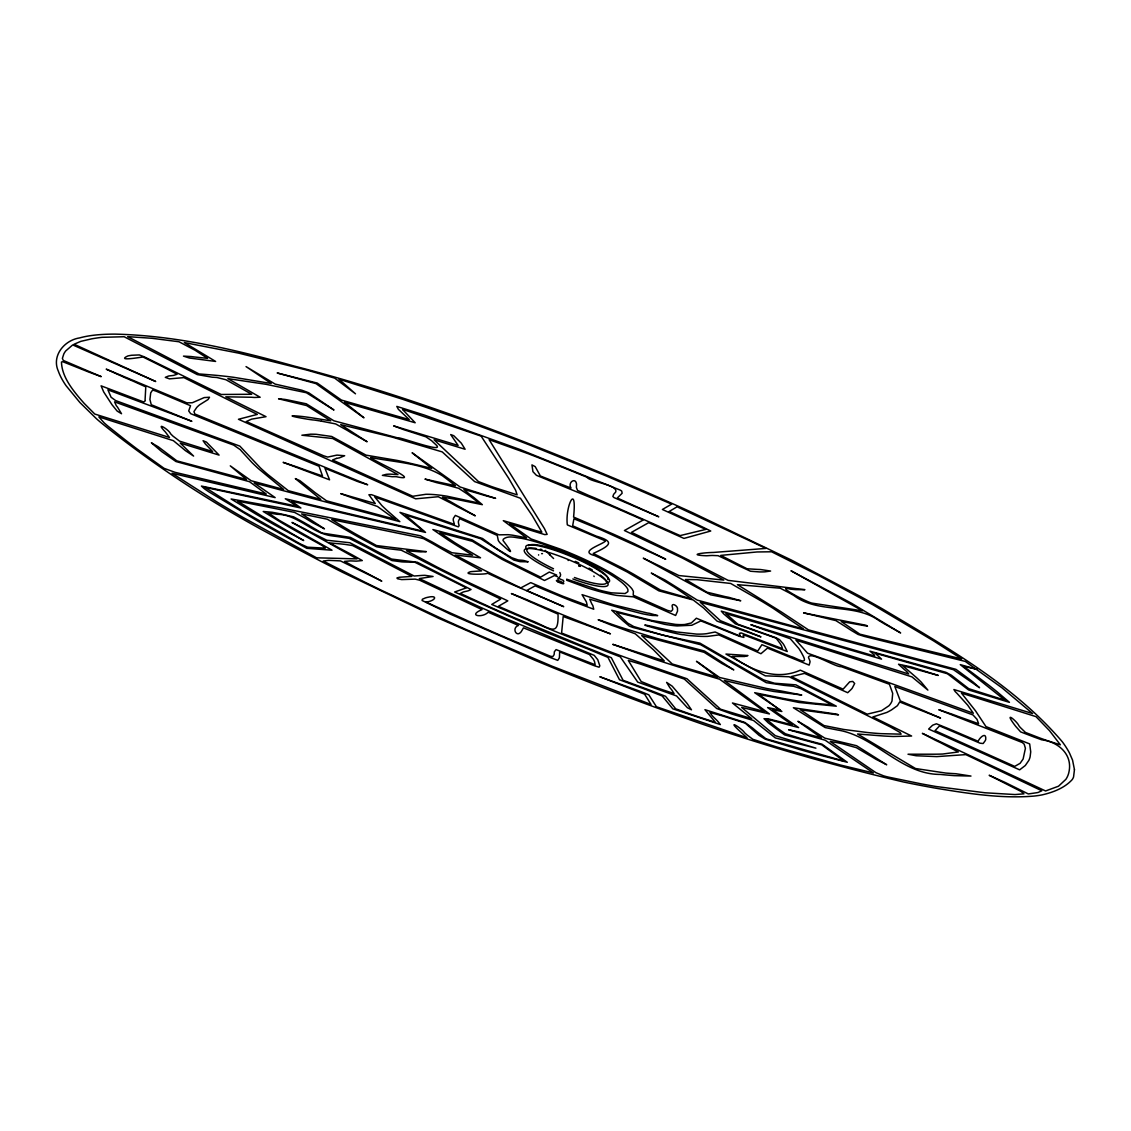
<?xml version="1.0" encoding="UTF-8"?>
<svg xmlns="http://www.w3.org/2000/svg" width="1131" height="1131" viewBox="0 0 1131 1131"><rect width="100%" height="100%" fill="white"/><g stroke="black" fill="none" stroke-linecap="round" stroke-linejoin="round"><path stroke-width="1.5" d="M558.163 579.326C556.325 577.828 562.828 577.489 559.803 572.484M336.388 458.437L332.585 459.978L412.815 496.269L425.892 494.289A164.716 29.731 22.7 0 1 446.943 496.184L479.205 503.139L470.425 496.382A143.835 25.971 22.7 0 0 466.778 493.653L458.663 488.309L447.452 485.185A151.356 27.328 22.7 0 0 441.825 483.856A255.974 46.201 22.7 0 1 436.312 482.569L424.959 479.106L455.468 485.75L447.438 479.544A198.759 35.881 22.7 0 0 442.475 475.812C421.368 462.805 394.634 462.268 370.685 457.49C372.523 460.727 423.955 482.598 396.288 476.688A203 36.644 22.7 0 0 392.146 476.716L382.363 475.359L386.194 474.341A162.878 29.406 22.7 0 1 390.11 474.129L397.985 474.596L332.726 438.503L301.878 435.223L310.629 434.191A260.413 47.007 22.7 0 1 316.115 434.304L331.68 436.481L366.048 455.157L397.094 460.416A430.968 77.799 22.7 0 1 407.316 462.593L431.731 468.361L412.108 452.768L460.119 486.994L495.618 498.347L487.263 496.184A233.311 42.116 22.7 0 1 483.093 494.968L480.067 494.063A191.577 34.58 22.7 0 0 472.786 491.914L463.866 489.539L470.482 495.053A176.648 31.894 22.7 0 0 473.691 497.371L482.357 504.68L462.494 500.609A148.331 26.776 22.7 0 0 455.298 499.209L442.461 497.131L475.317 515.821L457.122 506.532A291.006 52.535 22.7 0 0 450.392 502.871L438.277 496.721L415.657 498.828L238.457 419.276L257.288 414.413L183.915 377.613L169.494 378.871L165.31 377.358L168.42 376.072A161.365 29.123 22.7 0 1 171.05 375.704A205.785 37.153 22.7 0 0 173.707 375.365L177.129 374.248L167.487 369.173A263.608 47.587 22.7 0 0 159.513 365.186L143.029 357.014C141.884 357.014 115.645 361.694 127.803 355.982A246.897 44.576 22.7 0 1 131.648 355.261L139.311 354.936L144.259 356.845L221.153 394.479L251.704 394.267L225.96 379.747L216.926 377.5A189.782 34.255 22.7 0 0 212.204 377.203L197.261 374.587L124.184 336.741L102.087 337.321A889.758 160.616 22.7 0 0 91.767 338.819L80.838 341.35L74.081 344.234L155.71 381.515L72.723 344.913L65.768 350.893A607.135 109.594 22.7 0 0 63.845 353.862L62.389 358.357L63.279 360.436L101.224 376.637L88.642 372.014A138.307 24.967 22.7 0 1 81.672 369.215L62.827 361.722L61.47 362.019C61.809 375.294 70.56 387.24 78.817 397.193A991.746 179.023 22.7 0 0 84.245 403.442L94.778 414.045L169.48 437.471L165.31 431.901A174.867 31.569 22.7 0 1 163.514 429.992C155.88 421.524 169.339 430.091 170.527 433.696A185.442 33.478 22.7 0 0 172.972 436.128L179.532 441.118L212.628 451.552L206.987 445.642A121.314 21.899 22.7 0 1 205.418 444.045L203.071 440.708L206.436 442.094L219.089 455.1L180.225 443.055L193.613 456.076L185.399 450.633A144.217 26.041 22.7 0 1 182.19 447.904L173.368 440.666L98.835 416.901L104.123 422.824A190.644 34.411 22.7 0 0 108.18 426.345L124.961 439.705A1145.35 206.761 22.7 0 0 137.233 449.092L164.094 468.347L175.079 472.334L266.266 494.021L249.484 481.679L175.955 461.533L161.804 451.665L151.356 442.786L158.269 446.802L176.846 460.854L246.516 479.502L230.272 465.845L251.167 480.746L283.669 489.44L258.335 468.573A455.878 82.294 22.7 0 1 252.1 462.678L241.313 450.916A67.86 12.257 22.7 0 0 240.323 449.714L233.636 445.077L114.556 401.858L116.21 405.492A161.394 29.137 22.7 0 0 117.567 407.231L121.526 413.734L117.143 411.062L112.054 404.785L103.699 391.948L101.097 385.841L143.694 401.972L145.277 400.841A68.129 12.3 22.7 0 0 145.079 399.78L145.786 386.873L132.991 381.105A250.092 45.141 22.7 0 0 125.456 377.895L106.201 369.144L186.912 402.862L192.284 402.749L204.202 397.589L209.504 397.25L208.019 399.554L199.636 404.799A624.369 112.704 22.7 0 0 196.737 407.457L193.938 411.599L194.843 413.988L367.674 484.761L358.499 481.848A51.404 9.274 22.7 0 1 354.003 480.067L324.965 468.305L329.559 479.813L283.132 462.353L297.283 467.032A176.733 31.908 22.7 0 1 303.037 469.125L305.017 469.846A281.463 50.81 22.7 0 0 310.558 471.853L322.505 475.981L319.069 466.269L190.658 413.663L188.707 410.935L190.545 405.718L156.106 391.156L152.614 390.039L150.72 392.853L149.914 399.483L151.271 404.728L191.86 421.312L107.897 389.827L111.078 397.25L115.687 400.6L239.843 446.109L260.356 467.838A273.801 49.425 22.7 0 0 267.835 474.511L288.32 490.684L320.822 499.379L295.318 478.597L299.828 480.618L311.52 489.737A318.447 57.483 22.7 0 0 315.111 492.635L326.562 500.821L395.115 519.27L377.386 506.434L357.82 499.648A87.568 15.806 22.7 0 1 352.377 497.951L340.728 493.625L375.28 503.549L368.918 494.742L371.477 494.671L454.422 524.36L453.291 520.359A158.156 28.544 22.7 0 1 453.446 518.238L455.355 515.397L498.912 534.836L508.059 534.694A94.198 17.007 22.7 0 1 512.781 535.232L526.594 537.847L503.295 520.656L516.994 524.628A154.975 27.978 22.7 0 1 525.915 527.371L532.531 529.534A36.404 6.574 22.7 0 0 535.981 530.651L541.862 532.15L532.249 515.595L520.444 498.262L474.624 481.594L442.235 451.905L392.245 437.132L340.728 424.634L367.108 441.754L350.864 432.608A114.811 20.726 22.7 0 0 347.175 430.331L335.61 423.913L321.36 421.156M563.803 581.574L563.394 580.429L559.053 578.591M557.526 576.711L554.487 575.538L544.492 580.472L502.192 559.407L472.405 541.325L439.902 532.63L454.704 542.597A170.131 30.707 22.7 0 0 461.618 546.853L480.534 557.795L455.086 555.052L481.877 569.02A272.727 49.227 22.7 0 0 492.975 574.548L520.826 587.894L530.736 582.621L551.066 591.329A181.313 32.728 22.7 0 0 563.492 596.504L587.215 605.41L586.409 602.017A185.102 33.421 22.7 0 0 585.476 600.377L582.041 594.652L614.458 605.085L647.455 613.03A55.165 9.953 22.7 0 1 649.76 613.384L657.677 615.603L652.333 615.462A86.338 15.58 22.7 0 1 649.166 615.024L646.437 614.557A69.924 12.625 22.7 0 1 641.998 613.666L625.867 609.524A321.162 57.978 22.7 0 1 618.148 607.333L589.732 599.204L591.81 603.926A180.168 32.53 22.7 0 1 592.856 605.65L593.747 609.227L572.187 601.155A286.412 51.701 22.7 0 1 561.655 596.928L535.133 585.844L526.693 590.523L563.719 606.668L505.656 581.702A133.939 24.175 22.7 0 0 498.983 578.549L487.362 573.12C488.818 574.506 459.356 575.057 470.637 571.706A144.245 26.041 22.7 0 1 473.253 571.466L481.552 570.872L459.101 558.53A230.201 41.55 22.7 0 1 447.819 552.338L439.803 547.772A240.239 43.36 22.7 0 0 432 543.276L423.673 538.695L419.064 537.536L331.708 519.581L344.87 527.696A532.333 96.093 22.7 0 0 354.809 533.535L376.496 545.552L426.359 551.645L420.916 551.886A135.112 24.387 22.7 0 1 417.07 551.589L406.481 550.726L437.4 567.225A503.479 90.89 22.7 0 0 458.168 577.545L507.791 600.858L498.432 606.287L525.208 617.908A382.957 69.132 22.7 0 0 536.066 622.46C552.324 630.024 558.587 635.438 558.035 614.119L511.382 593.563L524.699 598.808A151.625 27.37 22.7 0 1 531.655 601.791L552.564 610.627A304.14 54.91 22.7 0 0 569.967 617.724L610.429 633.841L563.181 616.508L561.598 633.077L608.704 651.244A490.585 88.557 22.7 0 0 626.475 657.804L686.927 678.741L720.504 709.194L751.747 718.68L732.436 702.987L764.669 711.611L719.613 679.222L678.077 666.809A360.888 65.146 22.7 0 1 654.792 659.288L612.762 644.331L664.236 660.872L653.421 649.76L635.297 633.827L615.9 626.715A104.208 18.817 22.7 0 1 611.093 625.047L598.158 619.788L601.904 620.806A169.65 30.622 22.7 0 0 619.887 627.055L656.531 638.351L704.599 651.06L733.807 669.905L722.214 663.685A189.683 34.241 22.7 0 1 716.997 660.433L704.09 652.304L641.701 635.608L672.266 663.996L717.492 677.13L696.47 661.296L719.585 677.483L766.634 688.482A363.857 65.683 22.7 0 0 780.956 690.942L801.766 695.028L773.802 691.465A351.854 63.52 22.7 0 1 756.257 687.945L724.264 680.466L769.462 713.944L741.653 707.426L775.343 735.687L815.903 748.171L775.286 737.907L753.5 720.489L736.861 715.541A124.778 22.521 22.7 0 1 731.799 714L716.729 708.515L684.34 679.081L645.504 665.834A112.322 20.273 22.7 0 0 640.556 664.123L628.313 660.433L641.192 681.555L653.831 686.644A207.185 37.394 22.7 0 0 662.13 689.599L674.09 693.557L671.828 690.009A280.827 50.697 22.7 0 0 669.806 687.591L666.611 682.375L672.182 686.164L684.792 700.768A460.034 83.044 22.7 0 1 687.181 703.595L691.479 709.816L687.379 707.695L676.55 695.947L637.743 682.12L620.269 656.842L566.688 636.089A522.268 94.283 22.7 0 1 548.083 628.497L491.759 604.449L500.694 599.077L458.55 578.916A452.556 81.701 22.7 0 1 442.065 570.759L425.242 562.206A304.395 54.952 22.7 0 0 418.64 558.785L401.208 550.203L389.573 548.846A124.311 22.436 22.7 0 1 385.586 548.422L376.439 546.74L359.658 537.748A357.071 64.453 22.7 0 1 349.196 531.796L327.283 519.214L301.624 513.912L324.456 528.841L313.216 523.045A129.358 23.355 22.7 0 1 309.583 520.84A214.734 38.765 22.7 0 0 304.805 517.927L294.626 512.414L237.51 501.061L261.94 516.118A569.557 102.822 22.7 0 0 278.311 525.562L303.702 540.547L274.409 524.798A784.801 141.672 22.7 0 1 255.889 514.054L231.106 498.983L281.152 507.946L420.379 535.797L431.717 541.749A144.952 26.169 22.7 0 1 435.902 544.138A139.382 25.165 22.7 0 0 440.086 546.542L451.863 552.72L472.617 555.222L454.719 544.152A225.323 40.674 22.7 0 1 447.947 539.84L432.89 529.548L472.065 539.855L496.113 554.6A158.891 28.685 22.7 0 0 505.797 560.043L540.604 577.149L549.327 572.046L556.692 575.085M566.645 580.231L586.904 587.738A52.464 9.472 22.7 0 0 591.909 589.35L596.8 590.792A77.431 13.982 22.7 0 0 602.639 592.361L610.019 594.1A102.978 18.591 22.7 0 0 616.819 595.429L633.374 596.843L675.631 615.476L677.483 611.249A193.966 35.019 22.7 0 0 677.469 609.552C678.543 605.665 670.273 601.664 672.45 607.545A118.204 21.333 22.7 0 1 672.648 609.765L671.192 611.334L667.502 610.401L633.219 595.175L633.402 591.4L632.144 589.138A71.112 12.837 22.7 0 0 622.743 580.641L612.507 573.968A73.967 13.36 22.7 0 0 560.679 549.256L531.033 538.936L509.487 523.809L544.718 534.595L547.15 534.383L544.449 528.615L489.087 439.648L528.135 453.701A407.824 73.614 22.7 0 1 544.379 460.02L570.533 470.51A690.688 124.679 22.7 0 1 586.791 477.169C590.481 482.216 617.908 484.619 615.787 491.858A267.99 48.379 22.7 0 1 615.123 492.706L614.585 493.272A212.388 38.341 22.7 0 0 613.596 494.445L612.875 496.509L614.076 497.626L658.779 516.796L617.272 498.008L622.149 493.257L621.711 491.066A4.312 0.778 22.7 0 0 620.212 490.119L519.991 449.516L424.167 415.006L396.811 406.397L398.366 409.309L409.224 419.573L397.278 416.194L341.392 400.049L317.274 383.084L277.152 372.961L316.072 383.663L363.97 417.82L344.545 402.353L415.19 422.768L402.509 409.422L403.428 409.62L481.142 436.142L508.611 478.159L515.58 490.147L517.136 494.827L495.731 487.984A105.579 19.057 22.7 0 1 491.01 486.372L478.512 481.594L434.064 439.789L465.11 449.247L461.292 443.154L453.757 435.704L450.704 434.573L458.112 445.43L393.659 425.878L403.739 429.681A64.085 11.564 22.7 0 0 407.358 430.826L425.963 436.849L431.632 440.722A277.166 50.033 22.7 0 0 435.605 444.426C447.395 454.803 397.914 436.043 397.702 437.881L333.928 420.817L306.275 403.795L287.854 399.95A102.497 18.506 22.7 0 0 284.8 399.413L278.579 398.805L306.614 405.562L330.775 420.831L310.997 417.692A392.146 70.786 22.7 0 0 302.641 416.547C274.437 413.607 311.619 420.209 313.994 420.011A409.874 73.996 22.7 0 1 321.36 421.156M566.659 579.171L599.062 590.043A74.095 13.374 22.7 0 0 611.419 592.828L625.104 593.549L627.861 591.654L627.945 589.817A66.955 12.088 22.7 0 0 621.315 582.027L617.102 578.846A69.161 12.483 22.7 0 0 592.63 564.525L585.024 560.806A66.616 12.031 22.7 0 0 560.057 550.118L542.484 543.898A64.637 11.663 22.7 0 0 521.32 538.285C515.595 537.79 508.172 535.048 503.295 539.218L502.984 540.448C516.938 558.686 508.752 550.528 500.255 543.12A95.852 17.304 22.7 0 1 498.304 540.519L497.258 535.415L459.638 518.606L458.437 521.137A171.587 30.975 22.7 0 0 458.564 523.497L458.79 524.402A113.637 20.514 22.7 0 1 459.115 525.717L458.295 526.848L374.785 497.018L381.854 505.543A384.526 69.415 22.7 0 0 387.565 510.915L399.851 521.645L254.136 482.923L275.158 497.612L171.997 473.239L217.279 502.178A590.241 106.554 22.7 0 0 243.179 517.517L316.609 557.823L357 558.884L291.996 522.437L305.031 529.025A147.016 26.536 22.7 0 1 309.498 531.556L326.76 540.236L349.875 542.739L414.13 576.018L421.707 575.453A144.641 26.112 22.7 0 1 424.888 575.326L433.074 576.485L419.304 578.577L478.385 606.343A821.954 148.373 22.7 0 0 508.37 619.604L594.227 655.372L597.762 659.712L599.826 665.862L599.077 667.191L594.864 665.905A32.884 5.938 22.7 0 1 589.534 663.84L559.661 651.923L559.477 656.362A278.48 50.273 22.7 0 1 559.265 658.044L557.739 660.363L550.514 657.62L450.675 614.303L422.075 600.476L422.372 599.246L425.355 597.946A157.817 28.487 22.7 0 1 427.73 597.309C438.404 594.722 435.732 600.957 426.005 602.074L484.789 628.412A663.247 119.73 22.7 0 0 506.08 637.714L550.444 656.263L552.776 656.644L554.049 654.778A173.608 31.343 22.7 0 0 554.261 653.237A269.249 48.605 22.7 0 1 554.402 651.668L556.084 649.604L595.16 664.731L594.553 661.692A216.728 39.118 22.7 0 0 593.337 659.203L589.421 654.496L523.483 627.846L521.603 631.056A244.635 44.166 22.7 0 1 520.741 632.271C516.188 637.502 511.551 627.719 518.45 625.457L488.111 612.196C482.838 618.19 466.877 615.943 482.06 609.581L419.686 580.231L415.162 579.129L401.717 579.595L397.561 578.761L396.91 577.998L399.285 577.262L411.868 576.386L352.547 545.538L344.757 544.35A282.156 50.937 22.7 0 0 341.534 544.011L329.46 542.88L345.068 551.094A267.354 48.265 22.7 0 1 352.674 555.151L362.302 560.566L356.406 561.132A164.603 29.717 22.7 0 1 353.409 561.018A163.938 29.59 22.7 0 0 350.412 560.905L344.531 561.386L355.643 567.423A280.248 50.584 22.7 0 0 364.578 571.947L381.797 581.136L340.417 560.891L331.129 560.453A142.449 25.716 22.7 0 0 328.442 560.382L323.226 561.018L364.564 582.027A846.638 152.841 22.7 0 0 382.914 590.976L442.391 618.855A709.717 128.114 22.7 0 0 468.658 630.66L551.985 666.173L651.074 704.514L644.613 694.194L599.826 676.748L640.81 691.55L648.826 694.844L656.432 706.734L747.054 737.78L739.66 731.022A195.635 35.315 22.7 0 1 736.875 728.392C727.827 719.486 742.657 729.226 744.523 732.676A126.276 22.79 22.7 0 0 746.955 734.896L752.808 739.278L776.771 746.997L839.866 764.881L873.443 772.968L825.178 740.225L788.618 729.749L800.098 732.167A147.101 26.55 22.7 0 1 804.961 733.439L821.346 737.822L797.92 721.281L808.17 727.261A177.086 31.965 22.7 0 0 815.366 732.11L824.852 738.161L856.549 745.711L886.704 764.782L875.974 759.297A96.799 17.474 22.7 0 1 872.552 757.219L856.365 747.662L842.948 743.929A166.936 30.141 22.7 0 0 837.053 742.629L830.225 741.455L875.974 772.699L883.58 775.838A44.392 8.016 22.7 0 0 888.075 777.025L920.945 783.811A800.96 144.584 22.7 0 0 935.818 786.483L984.96 792.774L1015.002 794.556L1023.965 793.835L1020.968 791.403L989.173 775.272L1004.653 782.214A188.029 33.944 22.7 0 1 1010.139 784.914L1028.319 793.948L1035.968 792.831A185.71 33.52 22.7 0 0 1038.145 792.449L1041.792 790.781L965.832 754.617L936.779 756.611L916.167 755.748L908.009 754.221L933.881 754.207A654.976 118.232 22.7 0 0 942.717 754.024L958.353 751.959L940.639 742.77A144.726 26.126 22.7 0 1 935.238 740.211L922.359 733.355L1045.581 790.965L1058.517 786.215L1065.869 779.344A621.711 112.238 22.7 0 0 1068.781 772.756C1073.262 754.745 1058.404 741.78 1041.792 739.844A285.606 51.559 22.7 0 1 1033.89 736.974L1020.657 731.898L1015.709 726.371A526.24 94.99 22.7 0 1 1012.782 722.44C1004.667 710.89 1017.405 721.946 1018.805 725.607A167.657 30.268 22.7 0 0 1020.204 727.389L1025.492 732.464L1039.587 737.907A146.125 26.381 22.7 0 0 1048.281 740.989L1060.341 744.806L1049.497 730.654L1035.996 716.63L961.463 693.119L975.502 710.805L985.949 726.583L1029.677 743.915L1030.723 751.846L1030.101 756.879A613.525 110.753 22.7 0 1 1028.814 760.442L1025.308 765.503L1019.653 769.843L928.636 729.071L931.591 726.187A239.192 43.176 22.7 0 1 932.877 725.098L936.411 723.783L948.513 728.675A282.283 50.952 22.7 0 1 958.226 732.789L978.174 741.3C979.545 737.638 986.416 731.347 985.737 739.321A239.263 43.19 22.7 0 1 985.285 740.593L983.164 743.519L980.068 743.208L939.564 725.904L935.026 730.654L1014.677 766.394L1020.105 763.34L1023.131 759L1025.407 748.34L1024.191 744.17L1022.353 742.558L938.815 709.717L952.585 714.354A174.923 31.583 22.7 0 1 958.141 716.446L978.612 723.727L977.014 719.302L972.943 714.905L894.833 686.517L900.318 700.923L913.198 706.394A267.891 48.364 22.7 0 0 920.888 709.519L940.554 718.058L899.682 701.983L897.406 705.687L891.567 709.858A1048.564 189.287 22.7 0 1 886.888 712.403L872.835 716.969L911.614 736.027L893.334 736.493A756.795 136.611 22.7 0 1 883.707 736.012L857.538 733.991L915.545 768.529L945.728 773.053A463.498 83.666 22.7 0 0 955.78 773.717L970.978 776.064L954.239 775.64A730.739 131.917 22.7 0 1 940.257 774.424C902.043 774.579 876.779 738.303 840.941 730.626A108.788 19.637 22.7 0 0 837.463 729.99L825.149 727.558L793.382 707.737L837.279 714.241L838.495 714.948L800.366 709.801L823.99 725.565L843.754 729.467L867.237 732.506A521.702 94.17 22.7 0 0 880.851 733.651L901.124 734.16L900.092 732.52L890.238 726.894L789.169 676.762L765.291 675.829L725.946 654.057L747.959 655.556L744.495 656.503L732.294 656.432C751.79 670.782 776.629 680.735 800.324 670.174L843.118 689.161L849.678 681.837L852.717 681.413L854.668 683.492L852.194 688.256A573.12 103.458 22.7 0 1 850.47 690.094L847.713 692.709L804.494 673.383L791.347 676.578L867.166 714.17L881.53 710.692L888.881 705.801A424.153 76.569 22.7 0 0 892.006 700.98L892.684 693.345L889.433 684.255L841.153 666.626C836.177 667.7 809.245 650.353 808.495 657.507A86.182 15.551 22.7 0 0 808.962 658.638L809.146 659.034A177.737 32.078 22.7 0 1 810.065 661.762L809.16 665.099L767.511 648.105L760.923 653.718L718.864 634.929L707.568 636.385A265.884 47.997 22.7 0 1 700.315 636.343L690.546 635.679A86.366 15.594 22.7 0 1 683.576 634.703C680.339 635.438 624.072 620.198 652.87 626.588A58.84 10.617 22.7 0 1 657.153 627.663L676.437 631.932L696.526 634.095A186.686 33.704 22.7 0 0 706.946 633.629L715.16 632.003L757.742 651.018L761.912 644.698L781.408 652.658A244.508 44.137 22.7 0 0 790.965 656.517C796.083 657.719 809.711 667.134 802.289 654.312A452.315 81.644 22.7 0 0 798.868 648.53L790.329 638.761L770.465 631.734A174.457 31.498 22.7 0 1 765.037 629.995L750.828 624.736L908.716 674.005L907.175 671.998A85.631 15.452 22.7 0 0 903.938 669.213L898.523 664.236L911.035 666.852L938.278 675.447L902.552 665.608L916.52 677.639A368.876 66.588 22.7 0 1 921.228 682.134L927.887 690.108L911.954 676.875L795.941 640.132L807.548 653.167L973.324 713.251L967.712 705.179L956.854 693.204A64.269 11.607 22.7 0 1 955.101 691.451L953.9 689.528L1032.631 713.562L1001.967 687.804L965.28 661.409L864.282 636.4L858.09 634.463L851.516 630.547A145.715 26.31 22.7 0 1 846.03 626.998L835.88 620.608L803.59 612.875L866.021 625.273L867.463 626.206L841.224 621.499L859.843 634.152L961.746 658.977L933.626 640.909L872.68 604.647L818.434 575.326L771.582 551.787L757.077 551.956L720.744 555.392L747.082 568.78L757.629 569.416A170.428 30.763 22.7 0 1 760.654 569.543L770.607 571.042L764.853 571.848A284.362 51.333 22.7 0 1 759.438 571.918L750.503 571.24L739.858 566.306A107.346 19.383 22.7 0 1 734.273 563.464A113.397 20.471 22.7 0 0 728.689 560.637L718.114 555.689L712.304 555.462A240.606 43.43 22.7 0 0 708.529 555.646A139.113 25.108 22.7 0 1 706.239 555.759C687.394 554.911 702.054 552.649 713.562 552.437L765.97 548.422L677.101 506.787L669.184 511.481L689.684 520.882A220.319 39.769 22.7 0 1 695.791 523.71L710.735 531.019L683.972 538.413L648.713 522.649L631.508 532.333L673.624 552.621A482.994 87.186 22.7 0 1 690.066 560.75L728.124 580.373L804.919 589.689L795.828 589.633A233.82 42.215 22.7 0 1 790.343 589.138C773.505 584.529 807.237 602.413 811.931 603.092A58.176 10.504 22.7 0 0 813.938 603.417L862.614 610.867L790.979 570.759L851.841 603.431L900.644 632.936L883.735 623.478A337.434 60.918 22.7 0 0 878.886 620.537C853.976 602.583 818.505 614.317 793.75 595.415A162.906 29.406 22.7 0 0 788.957 592.729L780.15 588.177L737.426 584.67L772.445 606.428A445.147 80.358 22.7 0 1 781.677 612.182L808.453 629.868L955.907 669.326L967.74 678.02A201.417 36.362 22.7 0 1 973.367 682.276L979.545 687.733L953.49 669.722L700.273 602.314L720.32 620.636L739.674 628.483A148.274 26.762 22.7 0 1 747.04 631.197L760.965 636.894L717.068 621.117L703.595 608.026L693.204 599.981L658.864 590.849L627.309 572.046L599.048 557.569A43.812 7.903 22.7 0 1 594.623 555.547C577.899 551.461 603.417 544.28 605.509 540.901L567.324 524.897C564.991 506.349 577.163 481.481 573.587 517.065L613.129 534.03A403.767 72.893 22.7 0 1 634.364 543.714L665.721 559.209L601.381 530.043L573.912 518.79L572.654 525.816L588.417 532.729A205.333 37.069 22.7 0 0 596.136 536.08C614.6 541.565 611.447 545.142 593.252 553.455L621.131 567.409A131.253 23.694 22.7 0 1 633.332 574.053L660.419 590.029L691.918 599.034L674.203 587.031A254.15 45.876 22.7 0 0 667.149 582.705L651.286 573.078L665.014 580.005L697.304 600.137L803.448 628.907L772.883 608.153A358.979 64.806 22.7 0 0 762.124 601.522L730.697 583.469L696.993 579.68L685.428 579.51L706.932 592.177L725.07 596.588A125.626 22.677 22.7 0 1 728.915 597.366L740.748 600.759L710.636 594.807L682.516 579.652A294.272 53.115 22.7 0 0 671.461 573.558L643.285 558.177L660.758 566.574A185.371 33.463 22.7 0 0 665.664 569.105L678.911 575.552L723.798 580.09L682.233 557.979L624.439 530.524L643.157 520.006L622.262 510.816A211.794 38.228 22.7 0 0 612.083 506.405L536.405 475.303L532.927 471.641L531.966 464.912L535.203 466.636L540.378 475.981L570.999 488.069C567.409 482.442 575.495 477.084 576.499 483.785A229.833 41.494 22.7 0 1 576.541 484.803L576.471 485.878A203.156 36.673 22.7 0 0 576.442 487.645L577.517 490.416L588.572 495.378A117.412 21.192 22.7 0 0 594.835 497.965L680.127 535.599L705.772 529.421L662.413 509.473L671.616 504.143L606.584 476.109L531.061 445.557A529.902 95.654 22.7 0 0 457.065 417.989L402.339 399.186L338.848 379.125L355.502 393.814L334.649 378.107L307.01 370.148L238.811 353.169L184.339 342.566L215.611 361.439L189.358 358.018L183.476 356.124L190.983 356.534A194.56 35.118 22.7 0 1 194.546 356.986L207.567 358.371L195.126 350.285L178.995 341.76L151.95 338.282L127.662 336.642L199.028 373.937L210.112 374.813A523.936 94.58 22.7 0 1 233.523 377.287L271.214 383.48L246.035 366.6L275.215 384.13L301.821 390.209L308.664 392.754L333.97 410.016L306.374 392.74L265.997 384.3L227.854 378.616L260.158 397.25L254.546 397.476A141.304 25.504 22.7 0 1 251.746 397.264L225.818 396.811L266.025 416.675L251.534 419.149L246.304 421.566L323.579 455.779L327.721 457.08L335.228 455.468A126.672 22.86 22.7 0 1 337.095 455.114L344.672 455.736L339.342 457.871A330.365 59.632 22.7 0 0 336.388 458.437M309.173 525.505L321.883 533.012L350.44 537.409L391.552 559.067L417.353 562.263L471.019 589.52L468.446 590.735A266.181 48.053 22.7 0 1 465.576 591.428A240.281 43.374 22.7 0 0 463.243 592.008L460.345 593.45L492.452 608.181A731.192 131.988 22.7 0 0 512.103 616.819L588.162 648.289A314.135 56.706 22.7 0 1 596.8 651.668L611.32 657.691L623.082 680.282L643.963 688.03A243.674 43.996 22.7 0 1 650.099 690.278L665.551 696.286L675.716 708.854L689.853 713.901A405.365 73.176 22.7 0 0 700.343 717.464L715.386 722.327L704.938 709.66L744.778 722.398L752.398 727.897A296.69 53.553 22.7 0 1 755.805 730.782L765.984 738.783L843.966 761.121L821.714 744.82L784.561 734.867L768.288 722.865L764.005 718.68L769.334 719.104L792.265 724.858L767.596 707.568L780.404 710.127L754.66 692.695L783.67 698.52A360.294 65.047 22.7 0 0 814.801 703.284L832.091 704.896L800.889 688.638L793.495 686.248A586.452 105.862 22.7 0 1 783.953 685.329L766.267 682.672L700.711 644.741L633.007 627.493L629.416 626.164L623.195 620.976A320.879 57.921 22.7 0 1 619.873 617.908L611.701 610.203L652.191 620.58L675.292 624.369A124.41 22.464 22.7 0 0 684.905 624.482L691.38 622.955L696.357 618.233L740.254 636.103L739.589 634.208A40.306 7.281 22.7 0 1 739.448 633.346L741.102 632.936L782.496 648.657L781.606 645.999A216.643 39.104 22.7 0 0 779.952 643.256L776.106 638.138L735.32 623.831L724.929 614.939A87.073 15.721 22.7 0 1 723.529 613.695L721.267 611.093L874.659 656.065L874.136 654.736A19.029 3.435 22.7 0 0 873.273 653.944L869.923 651.159L945.884 672.309L951.341 675.207L968.744 688.694L1004.992 700.216L960.261 664.632L977.424 669.453L963.541 666.286L988.763 685.188A905.648 163.486 22.7 0 1 997.132 691.833L1009.446 702.337L968.56 689.938L947.453 673.751L875.097 653.167L881.544 659.133L725.904 613.61L737.864 624.199L776.205 637.827L779.513 639.623L783.034 643.61A157.52 28.431 22.7 0 1 784.66 646.338L787.247 651.527L745.895 635.707L743.124 635.17L743.887 637.432L739.518 636.343L700.867 620.905L691.847 625.245L677.13 625.938A133.175 24.034 22.7 0 1 664.745 624.34L616.48 612.295L627.648 623.068L633.742 626.546L663.134 635.226L699.919 643.143L763.538 679.887L774.452 683.223L795.885 684.863L836.304 706.196L799.122 702.478L758.788 694.335L781.86 711.484L772.53 709.66L798.627 727.601L765.998 718.864L773.986 725.48A171.318 30.933 22.7 0 0 777.336 728.152L785.395 733.765L799.829 738.232A155.527 28.077 22.7 0 0 805.018 739.66L822.039 744.212L847.303 762.28L820.343 755.296A1031.288 186.163 22.7 0 1 800.522 749.782L765.277 739.193L759.042 735.348L745.23 723.147L728.265 717.761A177.157 31.979 22.7 0 0 721.578 715.669L709.9 712.459L712.374 715.909A136.384 24.613 22.7 0 0 714.538 718.086A241.977 43.685 22.7 0 1 717.817 721.366L720.362 724.575L672.818 708.84L662.215 696.003L646.465 689.754A226.257 40.843 22.7 0 0 640.259 687.436L619.505 679.759L607.969 657.38L589.308 649.562A326.195 58.883 22.7 0 0 581.942 646.649L548.634 633.289A312.651 56.437 22.7 0 1 529.831 625.429L454.634 591.994L466.424 587.866L414.907 562.291L404.898 562.008A179.023 32.318 22.7 0 1 401.802 561.867L392.047 560.58L379.592 554.19A328.216 59.25 22.7 0 1 370.205 549.171A215.894 38.977 22.7 0 0 364.465 546.103L349.196 538.384L337.292 536.561A199.494 36.008 22.7 0 1 331.567 535.797C311.718 533.281 297.863 514.351 277.053 514.308A194.376 35.089 22.7 0 0 268.231 512.894L278.848 520.104L332.005 550.217L306.798 548.323L258.349 521.433L209.178 492.027A84.938 15.339 22.7 0 1 204.287 488.663L201.431 486.061L297.326 506.292L285.281 498.743L423.743 531.316L399.964 512.357L482.499 538.469L492.565 545.821A108.873 19.651 22.7 0 0 498.008 549.539L511.679 557.682L518.026 559.916A37.648 6.8 22.7 0 0 521.179 560.198L521.518 560.213A19.821 3.577 22.7 0 1 523.893 560.524L528.205 561.824L520.119 561.669L513.842 560.071L480.703 538.78L405.407 515.001L425.539 532.404L291.572 501.16L300.903 508.003L204.951 487.32L242.501 511.042L300.394 543.954L307.632 547.206L325.29 548.153L322.377 545.623L295.134 530.524A688.779 124.339 22.7 0 1 282.665 523.356L263.212 511.481L272.119 512.272A282.665 51.022 22.7 0 1 275.964 512.979A232.265 41.932 22.7 0 1 281.902 514.124L293.579 516.853L304.013 522.508A158.863 28.671 22.7 0 1 309.173 525.505M545.241 550.401L553.596 558.53M600.377 575.142A43.148 7.79 22.7 0 1 574.421 577.489M553.511 568.766A43.148 7.79 22.7 0 1 536.052 548.408M540.307 549.199A43.148 7.79 22.7 0 1 541.89 549.553M575.326 561.372A43.148 7.79 22.7 0 1 578.789 562.969M589.067 568.144A43.148 7.79 22.7 0 1 592.262 569.939M578.874 565.754A29.901 5.401 22.7 0 1 580.189 566.433M593.86 576.004A29.901 5.401 22.7 0 1 594.143 576.556M578.945 565.952A33.972 6.136 22.7 0 1 579.765 566.362M538.61 555.095A30.184 5.443 22.7 0 1 538.596 554.784M541.622 553.667A29.745 5.372 22.7 0 1 542.484 553.639M549.836 554.77A34.651 6.249 22.7 0 1 550.231 554.869M568.13 560.425A11.494 2.078 22.7 0 1 568.158 560.524M528.587 545.679A43.148 7.79 22.7 0 1 573.233 556.367A43.148 7.79 22.7 0 1 607.785 579.68M526.311 548.648A45.297 8.171 22.7 0 1 570.745 556.311A45.297 8.171 22.7 0 1 607.63 582.635M553.511 570.858A45.297 8.171 22.7 0 1 533.436 548.832A45.297 8.171 22.7 0 1 602.356 577.63A45.297 8.171 22.7 0 1 572.851 578.945M1074.45 769.66L1073.559 776.983A343.357 61.979 22.7 0 1 1072.103 779.726C1064.455 788.067 1053.131 792.336 1042.315 794.839A433.357 78.223 22.7 0 1 1033.663 796.111C1001.288 798.769 968.899 793.609 937.034 788.406A644.486 116.337 22.7 0 1 903.372 781.959C824.032 763.255 745.64 740.353 669.085 712.318A547.871 98.906 22.7 0 1 535.415 660.49L438.192 618.091L342.82 572.456A529.039 95.499 22.7 0 1 273.872 536.221C213.377 503.959 155.668 466.622 102.228 423.673A252.425 45.565 22.7 0 1 96.361 418.654L79.849 402.466L66.05 385.671A521.278 94.099 22.7 0 1 58.374 371.251C51.319 355.982 64.283 340.191 79.637 337.915A539.869 97.45 22.7 0 1 115.023 334.126C176.012 335.511 235.771 349.776 294.272 366.076C403.951 394.337 510.095 434.771 614.472 478.385A581.73 105.013 22.7 0 1 692.681 512.753L791.446 560.071L860.437 596.504A497.386 89.787 22.7 0 1 882.647 609.001C946.378 647.102 1013.616 684.693 1062.377 741.865A541.707 97.789 22.7 0 1 1069.558 753.189L1072.556 760.117L1074.45 769.66M557.88 581.801A4.001 0.721 22.7 0 0 563.761 583.624A4.001 0.721 22.7 0 0 558.601 580.754A4.001 0.721 22.7 0 0 557.88 581.801"/></g></svg>
